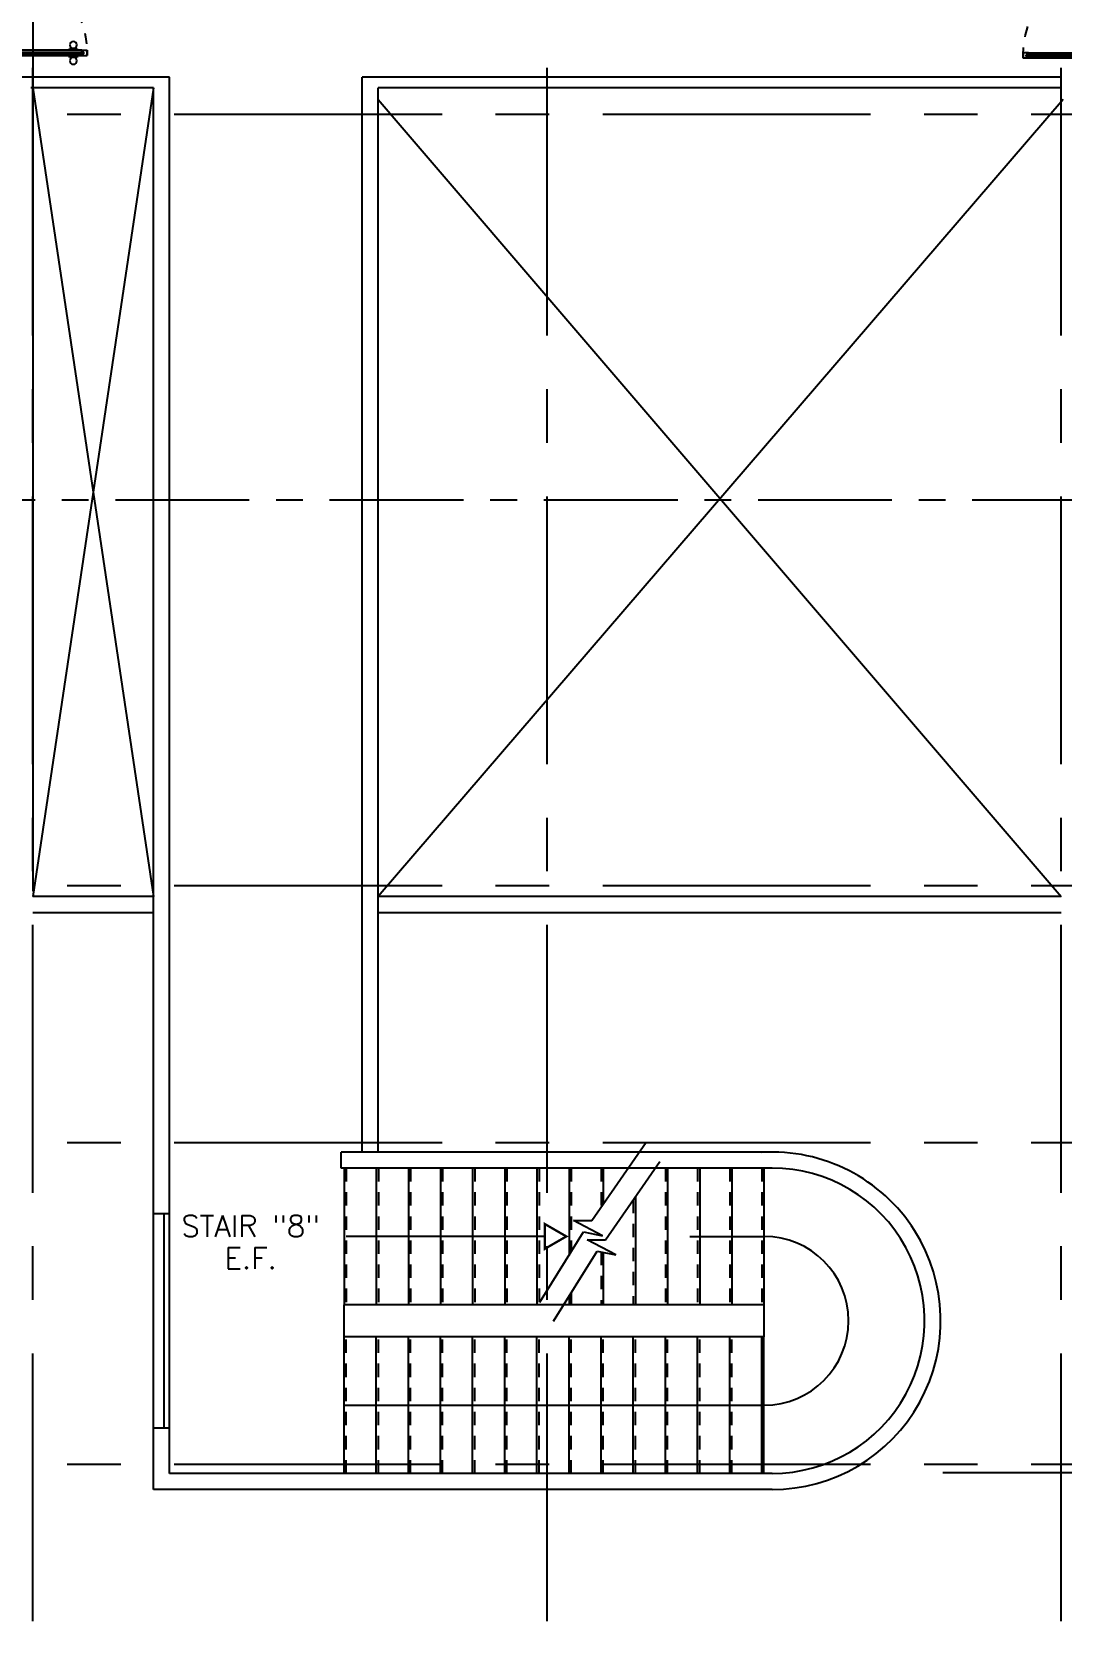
# Model space of a CAD drawing. Extents: x -0.3 to 92.6, y -1.1 to 78.4.
# Drawn here: x 40.09 to 49.71, y -1.11 to 13.72 of the extents above; entities that cross this region are included whole.
import ezdxf
from ezdxf.enums import TextEntityAlignment as Align

# ---------------------------------------------------------------- set-up
doc = ezdxf.new("R2010")
doc.units = 0
doc.header["$MEASUREMENT"] = 0
doc.header["$PDMODE"] = 34
for name, pattern in [('CENTER', [2, 1.25, -0.25, 0.25, -0.25]), ('CENTERX2', [4, 2.5, -0.5, 0.5, -0.5]), ('HIDDEN', [0.375, 0.25, -0.125]), ('HIDDEN2', [0.1875, 0.125, -0.0625])]:
    doc.linetypes.add(name, pattern=pattern)
doc.layers.get('0').update_dxf_attribs({"color": 11, "linetype": 'CONTINUOUS'})
doc.layers.get('DEFPOINTS').update_dxf_attribs({"color": 11, "linetype": 'CONTINUOUS'})
for name, color, linetype in [('AX-DIM', 11, 'CONTINUOUS'), ('AXES', 11, 'CENTERX2'), ('AXES1', 11, 'CENTER'), ('DOOR', 11, 'CONTINUOUS'), ('EJ', 11, 'CONTINUOUS'), ('RM-NAME', 11, 'CONTINUOUS'), ('ROOF', 11, 'CONTINUOUS'), ('SHAFT', 11, 'CONTINUOUS'), ('STR', 11, 'CONTINUOUS'), ('WALL', 11, 'CONTINUOUS'), ('WIN', 11, 'CONTINUOUS')]:
    doc.layers.add(name, color=color, linetype=linetype)
doc.styles.add('ROMANS', font='ROMANS.shx', dxfattribs={"width": 0.6})
doc.dimstyles.new('DIM-OUT', dxfattribs={"dimscale": 0, "dimtxt": 0.24, "dimasz": 0.08, "dimexe": 0.02, "dimexo": 0.02, "dimgap": 0.05, "dimtad": 1, "dimdec": 0, "dimlfac": 1000, "dimzin": 0, "dimdsep": 46, "dimtxsty": 'ROMANS', "dimblk1": 'ARCHTICK', "dimblk2": 'ARCHTICK', "dimsah": 1, "dimcen": 0.01, "dimdle": 0.08, "dimclrd": 7, "dimclre": 7, "dimclrt": 2, "dimadec": 0, "dimazin": 0, "dimtp": 2, "dimtm": 2, "dimtfac": 0.114286, "dimtdec": 0, "dimtix": 1, "dimtmove": 2, "dimatfit": 3, "dimldrblk": 'ARCHTICK', "dimfxl": 0, "dimtolj": 1, "dimtzin": 0, "dimarcsym": 0})

# ---------------------------------------------------------------- blocks, each defined once
blk = doc.blocks.new('_ARCHTICK')
at = {"color": 0, "linetype": 'ByBlock', "const_width": 0.15}
blk.add_lwpolyline([(-0.5, -0.5), (0.5, 0.5)], dxfattribs=at)
blk = doc.blocks.new('*D192')
at = {"layer": 'AX-DIM', "color": 7, "lineweight": -2}
for p, q in [((90.542, 5.5), (91.242, 5.5)), ((91.222, 5.58), (91.222, 0.195)), ((48.597, 0.275), (91.242, 0.275))]:
    blk.add_line(p, q, dxfattribs=at)
at = {"layer": 'DEFPOINTS', "color": 0}
for p in [(90.522, 5.5), (48.577, 0.275), (91.222, 0.275)]:
    blk.add_point(p, dxfattribs=at)
at = {"layer": 'AX-DIM', "color": 7, "lineweight": -2, "xscale": 0.08, "yscale": 0.08, "zscale": 0.08}
for p, rotation in [((91.222, 5.5), 90), ((91.222, 0.275), 270)]:
    blk.add_blockref('_ARCHTICK', p, dxfattribs=dict(at, rotation=rotation))
at = {"layer": 'AX-DIM', "color": 2, "insert": (91.052, 2.887), "char_height": 0.24, "attachment_point": 5, "rotation": 90, "style": 'ROMANS'}
blk.add_mtext('\\A1;5225', dxfattribs=at)
blk = doc.blocks.new('A$C272A55A0')
at = {"layer": 'DOOR', "color": 0, "linetype": 'ByBlock'}
for p, q in [((0, 900), (0, 1050)), ((50, 1050), (0, 1050)), ((50, 950), (50, 1050)), ((1750, 950), (1750, 1050)), ((1750, 1050), (1800, 1050)), ((1800, 1050), (1800, 900)), ((0, 900), (25, 900)), ((25, 950), (50, 950)), ((25, 900), (25, 950)), ((75, 900), (25, 900)), ((25, 850), (25, 900)), ((75, 900), (75, 850)), ((1725, 900), (1775, 900)), ((1725, 900), (1725, 850)), ((1775, 950), (1750, 950)), ((1775, 900), (1775, 950)), ((1800, 900), (1775, 900)), ((1775, 850), (1775, 900)), ((42, 850), (25, 850)), ((58, 870), (42, 870)), ((42, 870), (42, 850)), ((58, 850), (58, 870)), ((75, 850), (58, 850)), ((1725, 850), (1742, 850)), ((1742, 870), (1758, 870)), ((1742, 850), (1742, 870)), ((1758, 870), (1758, 850)), ((1758, 850), (1775, 850)), ((1718, 160), (1709, 160)), ((1709, 95), (1709, 160)), ((1725, 173), (1718, 173)), ((1718, 173), (1718, 83)), ((1718, 95), (1718, 160)), ((1775, 173), (1782, 173)), ((1782, 173), (1782, 83)), ((1782, 160), (1791, 160)), ((1782, 95), (1782, 160)), ((1791, 95), (1791, 160)), ((25, 50), (42, 50)), ((25, 50), (25, 0)), ((25, 0), (75, 0)), ((75, 0), (25, 0)), ((42, 50), (42, 30)), ((42, 30), (58, 30)), ((58, 50), (75, 50)), ((58, 50), (58, 30)), ((75, 50), (75, 0)), ((1718, 95), (1709, 95)), ((1725, 83), (1718, 83)), ((1742, 50), (1725, 50)), ((1725, 50), (1725, 0)), ((1775, 0), (1725, 0)), ((1725, 0), (1775, 0)), ((1742, 50), (1742, 30)), ((1758, 30), (1742, 30)), ((1775, 50), (1758, 50)), ((1758, 50), (1758, 30)), ((1775, 83), (1782, 83)), ((1775, 50), (1775, 0)), ((1782, 95), (1791, 95))]:
    blk.add_line(p, q, dxfattribs=at)
at = {"layer": 'DOOR', "color": 9, "linetype": 'ByBlock'}
for p, q in [((50, 1050), (0, 1010)), ((50, 1050), (0, 937)), ((50, 1050), (37, 950)), ((1750, 1050), (1800, 1010)), ((1750, 1050), (1800, 937)), ((1750, 1050), (1763, 950))]:
    blk.add_line(p, q, dxfattribs=at)
at = {"layer": 'DOOR', "linetype": 'ByBlock'}
for p, q in [((25, 850), (25, 50)), ((42, 850), (42, 50)), ((58, 850), (58, 50)), ((75, 50), (75, 850)), ((1725, 50), (1725, 850)), ((1742, 850), (1742, 50)), ((1758, 850), (1758, 50)), ((1775, 850), (1775, 50))]:
    blk.add_line(p, q, dxfattribs=at)
at = {"layer": 'DOOR', "color": 0, "linetype": 'ByBlock'}
for centre in [(1676, 128), (1824, 128)]:
    blk.add_circle(centre, 32.4, dxfattribs=at)
at = {"layer": 'DOOR', "color": 9, "linetype": 'ByBlock'}
for centre, radius, start, end in [((50, 1050), 34.4, 180, 270), ((50, 1050), 14.4, 180, 270), ((1750, 1050), 14.4, 270, 0), ((1750, 1050), 34.4, 270, 0), ((50, 1050), 54.4, 203.2074, 270), ((50, 1050), 74.4, 227.7764, 270), ((50, 1050), 94.4, 238.0182, 270), ((50, 1050), 114, 244.0838, 257.3774), ((50, 1050), 134, 248.1598, 259.28), ((50, 1050), 154, 251.1053, 256.2858), ((1750, 1050), 54.4, 270, 336.7926), ((1750, 1050), 74.4, 270, 312.2236), ((1750, 1050), 94.4, 270, 301.9818), ((1750, 1050), 114, 282.6226, 295.9162), ((1750, 1050), 134, 280.72, 291.8402), ((1750, 1050), 154, 283.7142, 288.8947)]:
    blk.add_arc(centre, radius, start, end, dxfattribs=at)
at = {"layer": 'DOOR', "linetype": 'HIDDEN', "ltscale": 0.5}
for centre, start, end in [((50, 851), 268.3174, 3.2965), ((1750, 851), 176.7035, 271.6826)]:
    blk.add_arc(centre, 851, start, end, dxfattribs=at)
at = {"layer": 'WALL', "linetype": 'ByBlock'}
blk.add_line((1800, 900), (1800, 1050), dxfattribs=at)

msp = doc.modelspace()

# ---------------------------------------------------------------- linework, layer by layer
for p, q in [((45.3201, 2.6249), (45.8278, 3.3562)), ((45.4469, 2.4466), (45.9546, 3.1779)), ((45.1498, 2.6249), (45.3201, 2.6249)), ((45.4187, 2.4844), (45.1498, 2.6249)), ((44.8341, 1.8643), (45.2433, 2.5195)), ((45.2433, 2.5195), (45.4187, 2.4844)), ((45.5454, 2.3062), (45.2766, 2.4466)), ((45.2766, 2.4466), (45.4469, 2.4466)), ((44.9609, 1.686), (45.3701, 2.3413)), ((45.3701, 2.3413), (45.5454, 2.3062))]:
    msp.add_line(p, q)
at = {"layer": 'AXES'}
for p, q in [((44.9017, -1.1143), (44.9017, 77.6984)), ((40.1017, -1.1143), (40.1017, 77.3484)), ((49.7017, -1.1143), (49.7017, 77.3484)), ((91.9217, 12.95), (23.8817, 12.95)), ((91.9217, 5.75), (23.8817, 5.75)), ((91.9217, 3.35), (23.8817, 3.35)), ((91.9217, 0.35), (23.8817, 0.35))]:
    msp.add_line(p, q, dxfattribs=at)
at = {"layer": 'AXES1'}
for q in [(21.4817, 9.35), (39.8317, 9.35)]:
    msp.add_line((82.1217, 9.35), q, dxfattribs=at)
at = {"layer": 'EJ'}
msp.add_line((40.1017, 15.45), (40.1017, 13.35), dxfattribs=at)
at = {"layer": 'ROOF'}
for p, q in [((40.1017, 27), (40.1017, 13.35)), ((41.3767, 13.3), (39.7067, 13.3)), ((40.1017, 13.35), (40.1017, 5.7)), ((41.3767, 2.69), (41.3767, 13.3)), ((43.1767, 3.265), (43.1767, 13.3)), ((49.7017, 13.3), (43.1767, 13.3)), ((41.2267, 13.2), (40.0817, 13.2)), ((41.2267, 3.265), (41.2267, 13.2)), ((43.3267, 3.265), (43.3267, 13.2)), ((49.7017, 13.2), (43.3267, 13.2)), ((41.2267, 5.65), (40.1018, 5.65)), ((49.7015, 5.65), (43.3267, 5.65)), ((40.1017, 5.5), (41.2267, 5.5)), ((43.3267, 5.5), (49.7017, 5.5)), ((45.1269, 1.9518), (45.1269, 1.84)), ((45.1269, 1.9518), (45.1269, 1.84)), ((43.0069, 1.54), (43.0069, 1.84)), ((46.9269, 1.84), (43.0069, 1.84)), ((45.1069, 1.9198), (45.1069, 1.84)), ((45.1069, 1.9198), (45.1069, 1.84)), ((46.9269, 1.84), (46.9269, 1.54)), ((46.9269, 1.54), (43.0069, 1.54))]:
    msp.add_line(p, q, dxfattribs=at)
at = {"layer": 'ROOF', "color": 9}
msp.add_line((40.1017, 13.35), (40.1017, 5.7), dxfattribs=at)
at = {"layer": 'SHAFT'}
for p, q in [((40.1017, 13.2), (41.2267, 5.65)), ((41.2267, 13.2), (40.1018, 5.65)), ((49.7217, 13.09), (43.3267, 5.65)), ((43.3267, 13.09), (49.7015, 5.65))]:
    msp.add_line(p, q, dxfattribs=at)
at = {"layer": 'STR'}
for p, q in [((43.0069, 3.115), (43.0069, 1.84)), ((43.3069, 3.115), (43.3069, 1.84)), ((43.6069, 3.115), (43.6069, 1.84)), ((43.9069, 3.115), (43.9069, 1.84)), ((44.2069, 3.115), (44.2069, 1.84)), ((44.5069, 3.115), (44.5069, 1.84)), ((44.8069, 3.115), (44.8069, 1.84)), ((45.1069, 3.115), (45.1069, 2.301)), ((45.4269, 3.115), (45.4269, 2.7786)), ((46.0269, 3.115), (46.0269, 1.84)), ((46.3269, 3.115), (46.3269, 1.84)), ((46.6269, 3.115), (46.6269, 1.84)), ((46.9269, 3.115), (46.9269, 1.84)), ((45.7269, 2.8499), (45.7269, 1.84)), ((44.8818, 2.4775), (43.0269, 2.4775)), ((46.2337, 2.4775), (46.9293, 2.4775)), ((45.4269, 2.3299), (45.4269, 1.84)), ((43.0069, 0.265), (43.0069, 1.54)), ((43.3069, 0.265), (43.3069, 1.54)), ((43.6069, 0.265), (43.6069, 1.54)), ((43.9069, 0.265), (43.9069, 1.54)), ((44.2069, 0.265), (44.2069, 1.54)), ((44.5069, 0.265), (44.5069, 1.54)), ((44.8069, 0.265), (44.8069, 1.54)), ((45.1069, 0.265), (45.1069, 1.54)), ((45.4069, 0.265), (45.4069, 1.54)), ((45.7069, 0.265), (45.7069, 1.54)), ((46.0069, 0.265), (46.0069, 1.54)), ((46.3069, 0.265), (46.3069, 1.54)), ((46.6069, 0.265), (46.6069, 1.54)), ((46.9069, 0.265), (46.9069, 1.54)), ((46.9269, 0.265), (46.9269, 1.54)), ((43.0069, 0.9025), (46.9293, 0.9025))]:
    msp.add_line(p, q, dxfattribs=at)
at = {"layer": 'STR', "linetype": 'HIDDEN2'}
for p, q in [((43.0269, 3.115), (43.0269, 1.84)), ((43.3269, 3.115), (43.3269, 1.84)), ((43.6269, 3.115), (43.6269, 1.84)), ((43.9269, 3.115), (43.9269, 1.84)), ((44.2269, 3.115), (44.2269, 1.84)), ((44.5269, 3.115), (44.5269, 1.84)), ((44.8269, 3.115), (44.8269, 1.84)), ((45.1269, 3.115), (45.1269, 2.3331)), ((45.4069, 3.115), (45.4069, 2.7498)), ((46.0069, 3.115), (46.0069, 1.84)), ((46.3069, 3.115), (46.3069, 1.84)), ((46.6069, 3.115), (46.6069, 1.84)), ((46.9069, 3.115), (46.9069, 1.84)), ((45.7069, 2.8211), (45.7069, 1.84)), ((45.4069, 2.3339), (45.4069, 1.84)), ((43.0269, 0.265), (43.0269, 1.54)), ((43.3269, 0.265), (43.3269, 1.54)), ((43.6269, 0.265), (43.6269, 1.54)), ((43.9269, 0.265), (43.9269, 1.54)), ((44.2269, 0.265), (44.2269, 1.54)), ((44.5269, 0.265), (44.5269, 1.54)), ((44.8269, 0.265), (44.8269, 1.54)), ((45.1269, 0.265), (45.1269, 1.54)), ((45.4269, 0.265), (45.4269, 1.54)), ((45.7269, 0.265), (45.7269, 1.54)), ((46.0269, 0.265), (46.0269, 1.54)), ((46.3269, 0.265), (46.3269, 1.54)), ((46.6269, 0.265), (46.6269, 1.54)), ((46.9069, 0.265), (46.9069, 1.54)), ((46.9269, 0.265), (46.9269, 1.54))]:
    msp.add_line(p, q, dxfattribs=at)
at = {"layer": 'STR', "const_width": 0.0215}
msp.add_lwpolyline([(44.8818, 2.362), (44.8818, 2.593), (45.0818, 2.4775)], close=True, dxfattribs=at)
at = {"layer": 'STR'}
msp.add_arc((46.9293, 1.69), 0.7875, 270, 90, dxfattribs=at)
at = {"layer": 'WALL'}
for p, q in [((41.2267, 2.69), (41.2267, 3.265)), ((42.98, 3.115), (42.98, 3.265)), ((47.0022, 3.265), (42.98, 3.265)), ((47.0022, 3.115), (42.98, 3.115)), ((41.2267, 2.69), (41.3767, 2.69)), ((41.2267, 0.115), (41.2267, 0.69)), ((41.2267, 0.69), (41.3767, 0.69)), ((41.3767, 0.265), (41.3767, 0.69)), ((47.0022, 0.265), (41.3767, 0.265)), ((47.0022, 0.115), (41.2267, 0.115))]:
    msp.add_line(p, q, dxfattribs=at)
for radius, start, end in [(1.575, 270, 93.47026), (1.425, 269.99998, 93.83607)]:
    msp.add_arc((47.0022, 1.69), radius, start, end, dxfattribs=at)
at = {"layer": 'WIN'}
for p, q in [((41.2267, 0.69), (41.2267, 2.69)), ((41.3267, 0.69), (41.3267, 2.69)), ((41.3767, 0.69), (41.3767, 2.69))]:
    msp.add_line(p, q, dxfattribs=at)

# ---------------------------------------------------------------- block references
at = {"layer": 'DOOR', "color": 0, "linetype": 'ByBlock', "zscale": 0.001}
for p, xscale, yscale, rotation in [((49.3463, 13.45), -0.001, 0.001, 270), ((40.607, 15.275), -0.000999999996565748, 0.000999999996565748, 90)]:
    msp.add_blockref('A$C272A55A0', p, dxfattribs=dict(at, xscale=xscale, yscale=yscale, rotation=rotation))

# ---------------------------------------------------------------- texts
at = {"layer": 'RM-NAME', "style": 'ROMANS'}
for s, p in [('STAIR "8"', (42.1346, 2.5743)), ('E.F.', (42.1346, 2.2743))]:
    msp.add_text(s, height=0.2, dxfattribs=at).set_placement(p, align=Align.MIDDLE)

# ---------------------------------------------------------------- dimensions: what is measured, and where the dimension line sits
at = {"layer": 'AX-DIM'}
dim = msp.add_linear_dim(base=(91.2217, 0.275), p1=(90.5217, 5.5), p2=(48.5767, 0.275), angle=270, dimstyle='DIM-OUT', override={"dimscale": 1}, dxfattribs=at)
dim.commit()
dim.dimension.update_dxf_attribs({"geometry": '*D192', "text_midpoint": (91.0517, 2.8875)})

doc.saveas('drawing.dxf')
